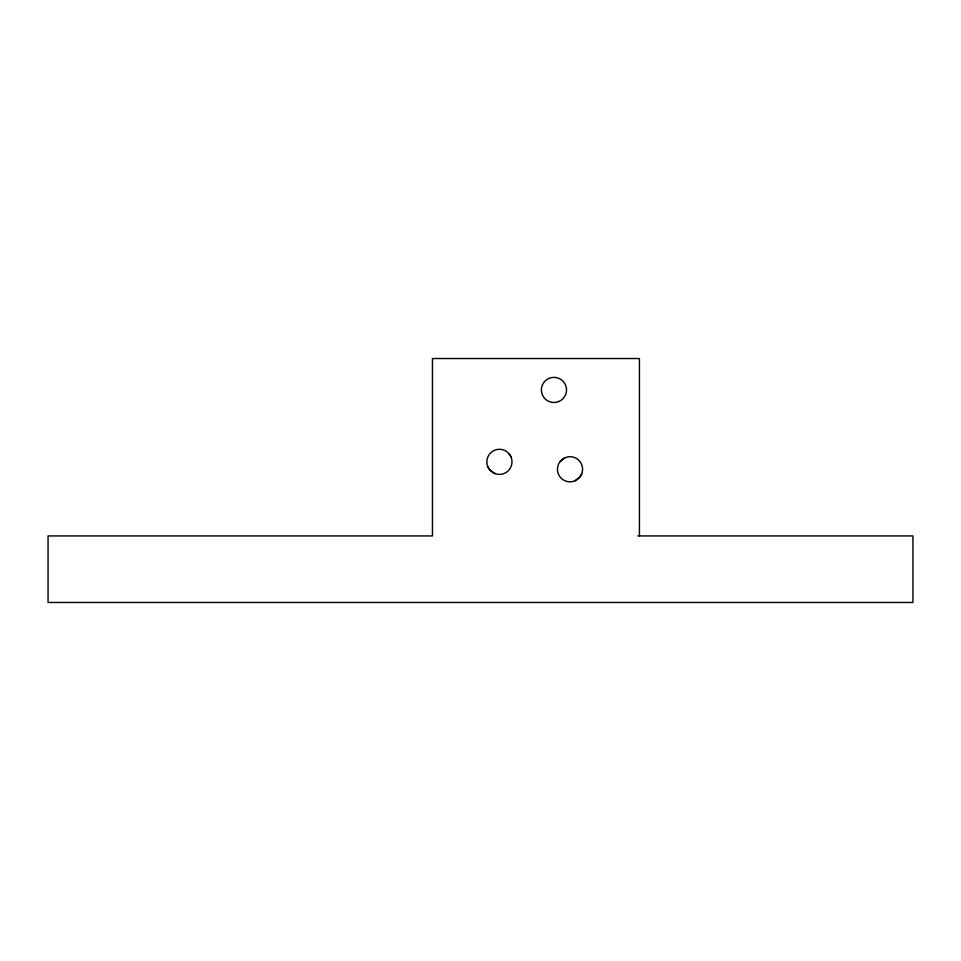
<?xml version="1.0" encoding="UTF-8"?>
<svg xmlns="http://www.w3.org/2000/svg" width="961" height="961" viewBox="0 0 961 961"><rect width="100%" height="100%" fill="white"/><g stroke="black" fill="none" stroke-linecap="round" stroke-linejoin="round"><path stroke-width="1.44" d="M581.741 473.761L580.18 476.644L575.122 480.74M559.843 461.881L564.9 457.784L568.047 456.847A12.565 12.565 0 0 1 582.09 472.728A12.565 12.565 0 0 1 561.765 478.746A12.565 12.565 0 0 1 564.9 457.784M637.9 535.938L912.95 535.938L912.95 602.475L48.05 602.475L48.05 535.938L432.45 535.938L432.45 358.525L639.437 358.525L639.437 535.938M494.927 473.581L489.666 469.749L487.96 466.962M509.198 453.94L506.819 451.682A12.565 12.565 0 0 0 487.095 459.442A12.565 12.565 0 0 0 502.471 474.037A12.565 12.565 0 0 0 509.198 453.94L510.916 456.739M558.846 401.518L555.674 402.383A12.565 12.565 0 0 1 541.956 386.226A12.565 12.565 0 0 1 562.401 380.616A12.565 12.565 0 0 1 558.846 401.518"/></g></svg>
